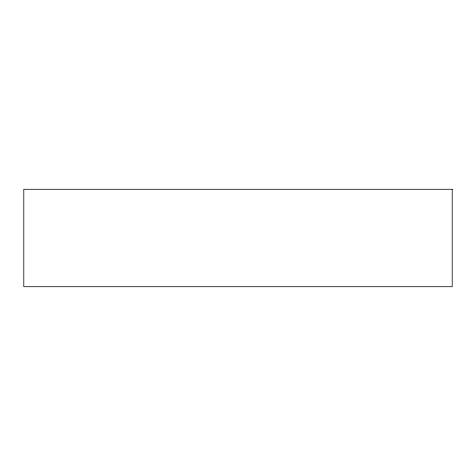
<?xml version="1.0" encoding="UTF-8"?>
<svg xmlns="http://www.w3.org/2000/svg" width="476" height="476" viewBox="0 0 476 476"><rect width="100%" height="100%" fill="white"/><g stroke="black" fill="none" stroke-linecap="round" stroke-linejoin="round"><path stroke-width="0.71" d="M452.2 189.281L23.8 189.281L23.8 286.719L452.2 286.719L452.2 189.281"/></g></svg>
